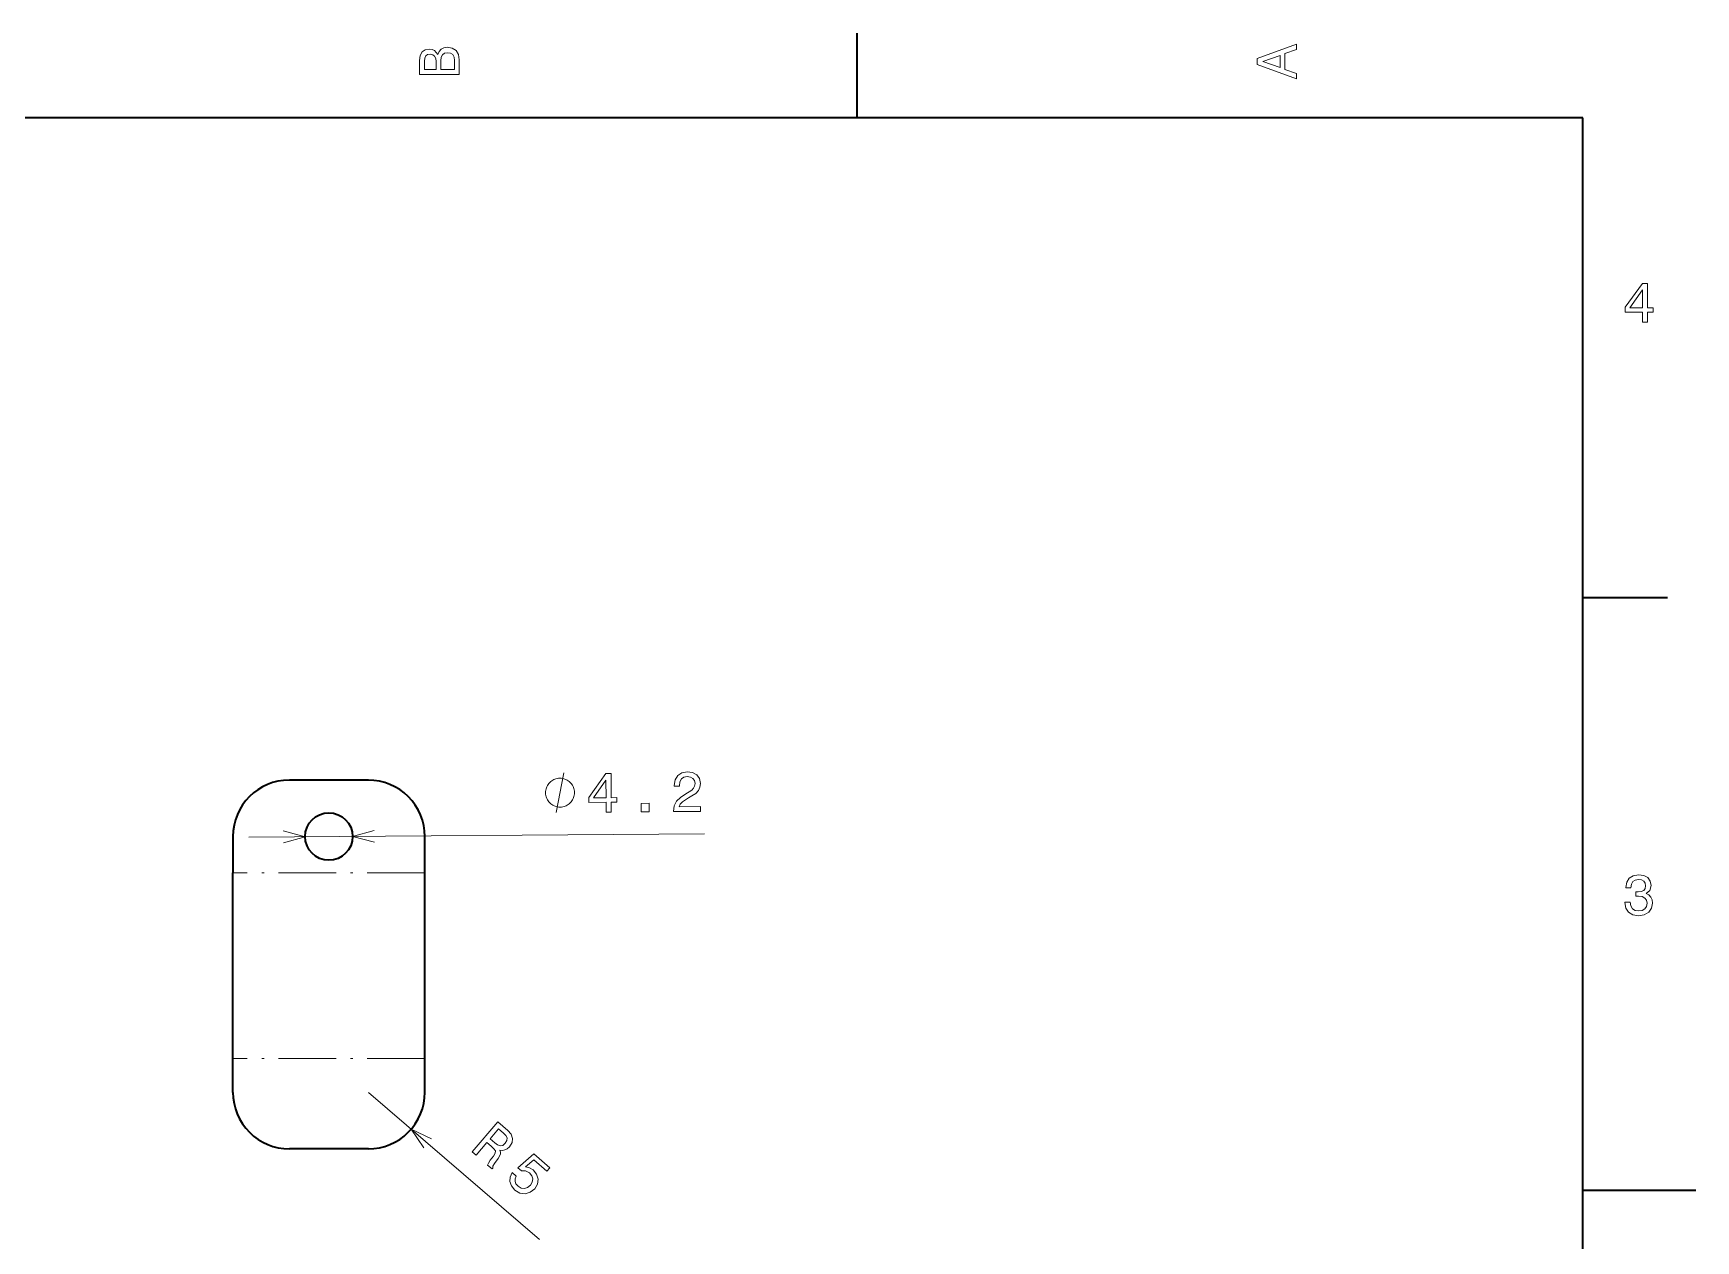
# Model space of a CAD drawing. Extents: x 0 to 297, y 0 to 210.
# Drawn here: x 149.7 to 297, y 100.5 to 207.5 of the extents above; entities that cross this region are included whole.
import ezdxf

# ---------------------------------------------------------------- set-up
doc = ezdxf.new("R2010")
doc.units = 0
doc.linetypes.add('DASHDOT', pattern=[18.5, 12, -3, 0.5, -3])

msp = doc.modelspace()

# ---------------------------------------------------------------- linework, layer by layer
at = {"color": 7, "lineweight": 35, "ltscale": 0.1875}
for p, q in [((222.699997, 200), (222.699997, 207.5)), ((287, 157.5), (294.5, 157.5))]:
    msp.add_line(p, q, dxfattribs=at)
at = {"color": 7, "lineweight": 35}
for p, q in [((287, 200), (10, 200)), ((287, 10), (287, 200))]:
    msp.add_line(p, q, dxfattribs=at)
at = {"color": 7, "lineweight": 35, "ltscale": 0.175}
for p, q in [((179.391541, 141.333008), (172.391541, 141.333008)), ((179.391541, 108.6642), (172.391541, 108.664192))]:
    msp.add_line(p, q, dxfattribs=at)
at = {"color": 7, "lineweight": 35, "ltscale": 0.080608}
for p, q in [((167.391541, 136.333008), (167.391541, 133.108673)), ((184.391541, 133.108673), (184.391541, 136.333008))]:
    msp.add_line(p, q, dxfattribs=at)
at = {"color": 8, "lineweight": 13}
msp.add_line((168.791702, 136.285019), (209.186523, 136.558044), dxfattribs=at)
at = {"color": 7, "lineweight": 35, "ltscale": 0.411076}
for p, q in [((167.391541, 116.665619), (167.391541, 133.108673)), ((184.391541, 116.665627), (184.391541, 133.108673))]:
    msp.add_line(p, q, dxfattribs=at)
at = {"color": 7, "linetype": 'DASHDOT', "lineweight": 13, "ltscale": 0.425}
for p, q in [((184.391541, 133.108673), (167.391541, 133.108673)), ((184.391541, 116.665627), (167.391541, 116.665619))]:
    msp.add_line(p, q, dxfattribs=at)
at = {"color": 7, "lineweight": 35, "ltscale": 0.075035}
msp.add_line((167.391541, 113.6642), (167.391541, 116.665619), dxfattribs=at)
at = {"color": 7, "lineweight": 35, "ltscale": 0.075036}
msp.add_line((184.391541, 113.6642), (184.391541, 116.665627), dxfattribs=at)
at = {"color": 7, "lineweight": 13}
msp.add_line((179.391541, 113.6642), (194.562973, 100.632401), dxfattribs=at)
at = {"color": 7, "lineweight": 35, "ltscale": 0.25}
msp.add_line((287, 105), (297, 105), dxfattribs=at)
at = {"color": 7, "lineweight": 13}
for points in [[(185.542007, 205.630417), (185.249496, 205.983429), (185.052811, 206.074219), (184.81073, 206.104477), (184.432495, 206.03891), (184.160156, 205.842224), (183.993729, 205.524506), (183.933212, 205.080704), (183.933212, 203.835022), (187.433212, 203.835022), (187.433212, 205.151306), (187.36261, 205.620331), (187.155838, 205.968307), (186.828018, 206.185165), (186.384216, 206.260818), (186.08667, 206.215424), (185.839554, 206.094391), (185.65799, 205.897705)], [(261.633209, 203.466858), (261.633209, 203.930847), (260.604401, 204.298996), (260.604401, 205.695969), (261.633209, 206.064133), (261.633209, 206.538193), (258.128174, 205.257217), (258.128174, 204.742798)], [(185.385666, 204.984879), (185.385666, 204.298996), (184.351807, 204.298996), (184.351807, 205.025223), (184.382065, 205.297562), (184.472839, 205.489197), (184.629181, 205.605194), (184.86116, 205.645538), (185.093155, 205.600143), (185.254532, 205.479111), (185.355408, 205.272339)], [(187.014618, 205.095825), (187.014618, 204.298996), (185.809296, 204.298996), (185.809296, 205.050446), (185.844589, 205.368164), (185.9505, 205.595108), (186.132065, 205.731277), (186.394302, 205.776657), (186.671692, 205.731277), (186.863327, 205.605194), (186.979324, 205.393372)], [(260.17572, 204.460388), (258.632477, 205), (260.17572, 205.539627)], [(292.277374, 181.916794), (292.731262, 181.916794), (292.731262, 182.784225), (293.23056, 182.784225), (293.23056, 183.187683), (292.731262, 183.187683), (292.731262, 185.341141), (292.272339, 185.341141), (290.739197, 183.228027), (290.739197, 182.784225), (292.277374, 182.784225)], [(291.162842, 183.187683), (292.277374, 184.756134), (292.277374, 183.187683)], [(290.729126, 130.51622), (290.729126, 130.480911), (290.809814, 129.996765), (291.046844, 129.633652), (291.420044, 129.401657), (291.914276, 129.315933), (292.438782, 129.401657), (292.832153, 129.623566), (293.08429, 129.976593), (293.175079, 130.430481), (293.134735, 130.728027), (293.023773, 130.970108), (292.842224, 131.156708), (292.600159, 131.292877), (292.927948, 131.565216), (293.043945, 131.998932), (292.968292, 132.392303), (292.751434, 132.68985), (292.398407, 132.87645), (291.914276, 132.942017), (291.460388, 132.861313), (291.112396, 132.63942), (290.885468, 132.286392), (290.809814, 131.817368), (290.809814, 131.782074), (291.258636, 131.782074), (291.299011, 132.104828), (291.430115, 132.336823), (291.641937, 132.478027), (291.939484, 132.528473), (292.201721, 132.488113), (292.393372, 132.382217), (292.509369, 132.210739), (292.554749, 131.97876), (292.509369, 131.731628), (292.388336, 131.565216), (292.176514, 131.46434), (291.889069, 131.434082), (291.692383, 131.439133), (291.692383, 131.04071), (291.939484, 131.050797), (292.257202, 131.005417), (292.494232, 130.884369), (292.635468, 130.687683), (292.685883, 130.430481), (292.630402, 130.13797), (292.484161, 129.921112), (292.252167, 129.784943), (291.944519, 129.739563), (291.626801, 129.789993), (291.394806, 129.941284), (291.248566, 130.183365), (291.193085, 130.51622)], [(188.578842, 108.409126), (188.934616, 108.103516), (189.897446, 109.224434), (190.260895, 108.912247), (190.518829, 108.670746), (190.641144, 108.472595), (190.624527, 108.267479), (190.468903, 108.008911), (190.192276, 107.64817), (190.021347, 107.40274), (189.95224, 107.229408), (190.353928, 106.884369), (190.416367, 106.957054), (190.420395, 107.139755), (190.560669, 107.364975), (190.901932, 107.816452), (191.10965, 108.189842), (191.107086, 108.364891), (191.031799, 108.555878), (191.266983, 108.520073), (191.48912, 108.561958), (191.70256, 108.671143), (191.899689, 108.854179), (192.122162, 109.221542), (192.176163, 109.594002), (192.048538, 109.956261), (191.746948, 110.301743), (190.859406, 111.064125)], [(191.368164, 110.062004), (191.581818, 109.838593), (191.683884, 109.624603), (191.67215, 109.401985), (191.525848, 109.161995), (191.296997, 108.972969), (191.07869, 108.927795), (190.843567, 109.010101), (190.586121, 109.197998), (190.176773, 109.549606), (190.935867, 110.433334)], [(192.139587, 106.553886), (191.9543, 106.167892), (191.931442, 105.762024), (192.075439, 105.372398), (192.378113, 105.012695), (192.823654, 104.749657), (193.286896, 104.677513), (193.734497, 104.811607), (194.135803, 105.131737), (194.376373, 105.543381), (194.432632, 105.980392), (194.300156, 106.406654), (193.984924, 106.790443), (193.658569, 106.990997), (193.328232, 107.055344), (194.049866, 107.678726), (195.21286, 106.679749), (195.482315, 106.993454), (194.063004, 108.212601), (192.643295, 106.985497), (192.949356, 106.72261), (193.325684, 106.711823), (193.664658, 106.533684), (193.873352, 106.281288), (193.955643, 105.997849), (193.913223, 105.708519), (193.748276, 105.431358), (193.499176, 105.226494), (193.215729, 105.144188), (192.926407, 105.186615), (192.649246, 105.351555), (192.469482, 105.552498), (192.388214, 105.775223), (192.391739, 106.011528), (192.495377, 106.248276)]]:
    msp.add_lwpolyline(points, close=True, dxfattribs=at)
at = {"color": 8, "lineweight": 13}
for points in [[(197.653366, 140.230179), (197.652573, 140.346848), (197.592667, 140.579773), (197.533157, 140.754379), (197.47403, 140.870651), (197.356186, 141.044861), (197.180008, 141.218674), (197.004211, 141.334152), (196.887161, 141.391693), (196.711777, 141.448853), (196.478043, 141.5056), (196.361389, 141.504807), (196.24472, 141.504028), (196.01178, 141.444122), (195.837189, 141.384598), (195.720917, 141.325485), (195.546707, 141.207626), (195.372894, 141.031448), (195.257416, 140.855667), (195.199875, 140.738617), (195.142715, 140.563217), (195.085968, 140.329498), (195.086761, 140.21283), (195.08754, 140.096176), (195.147461, 139.863235), (195.20697, 139.688629), (195.266083, 139.572372), (195.383942, 139.398163), (195.56012, 139.22435), (195.735901, 139.108856), (195.852951, 139.051315), (196.028351, 138.994171), (196.26207, 138.937424), (196.378738, 138.938202), (196.495392, 138.938995), (196.728333, 138.998901), (196.902939, 139.058411), (197.019211, 139.117538), (197.193405, 139.235382), (197.367218, 139.41156), (197.482712, 139.587341), (197.540253, 139.704407), (197.597397, 139.879791), (197.65416, 140.113525)], [(200.46051, 138.499115), (200.914398, 138.502182), (200.908539, 139.369598), (201.407806, 139.372971), (201.405075, 139.776428), (200.905807, 139.773041), (200.891251, 141.926453), (200.432327, 141.923355), (198.913513, 139.799927), (198.916504, 139.35614), (200.454651, 139.366531)], [(206.4245, 138.539429), (208.830063, 138.555695), (208.827133, 138.989395), (206.925888, 138.976547), (207.030182, 139.214279), (207.210403, 139.412201), (207.767776, 139.774033), (208.064301, 139.927338), (208.395676, 140.146454), (208.630997, 140.400208), (208.765152, 140.698669), (208.813293, 141.036896), (208.724701, 141.459946), (208.485413, 141.791183), (208.12088, 142.000534), (207.651367, 142.073013), (207.167801, 141.984009), (206.801254, 141.744492), (206.566788, 141.364655), (206.489471, 140.864853), (206.48996, 140.79425), (206.948883, 140.797348), (206.948608, 140.837692), (206.991669, 141.180923), (207.126129, 141.434006), (207.341888, 141.596848), (207.628983, 141.654266), (207.921814, 141.60582), (208.139526, 141.481201), (208.282059, 141.285477), (208.334167, 141.038696), (208.30043, 140.806488), (208.205948, 140.609146), (208.045715, 140.4366), (207.824844, 140.283798), (207.528397, 140.120407), (207.036285, 139.804398), (206.690552, 139.469208), (206.486511, 139.064362), (206.424393, 138.55455)], [(199.337402, 139.762451), (200.44133, 141.338394), (200.451935, 139.769974)], [(203.571106, 138.520142), (204.267059, 138.524841), (204.261978, 139.276276), (203.566025, 139.271561)]]:
    msp.add_lwpolyline(points, close=True, dxfattribs=at)
for points in [[(196.031891, 138.469177), (196.708221, 141.973831)], [(171.863281, 135.788132), (173.791595, 136.318817), (171.856277, 136.82338)], [(179.9198, 136.877884), (177.991486, 136.347198), (179.926804, 135.842636)]]:
    msp.add_lwpolyline(points, dxfattribs=at)
at = {"color": 7, "lineweight": 13}
msp.add_lwpolyline([(184.987137, 109.540138), (183.184402, 110.40625), (184.312561, 108.754807)], dxfattribs=at)
at = {"color": 7, "lineweight": 35}
msp.add_circle((175.891541, 136.333008), 2.1, dxfattribs=at)
for centre, start, end in [((172.391541, 136.333008), 90.000003, 179.999995), ((179.391541, 136.333008), 0, 90.000003), ((172.391541, 113.6642), 179.999995, 269.999997), ((179.391541, 113.6642), 269.999997, 0)]:
    msp.add_arc(centre, 5, start, end, dxfattribs=at)

doc.saveas('drawing.dxf')
